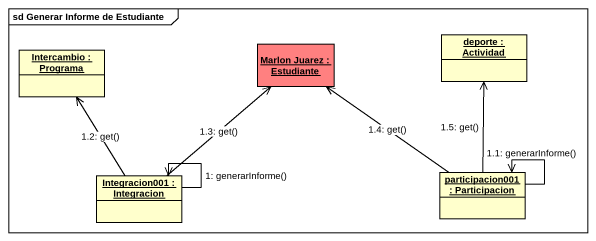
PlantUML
@startuml
mainframe sd Generar Informe de Estudiante
hide circle
hide empty members
object "Intercambio : Programa" as Intercambio
object "Marlon Juarez : Estudiante" as Marlon_Juarez #FF8080
object "deporte : Actividad" as deporte
object "Integracion001 : Integracion" as Integracion001
object "participacion001 : Participacion" as participacion001
Integracion001 --> Integracion001 : 1: generarInforme()
participacion001 --> participacion001 : 1.1: generarInforme()
Integracion001 -up-> Intercambio : 1.2: get()
Integracion001 -up-> Marlon_Juarez : 1.3: get()
participacion001 -up-> Marlon_Juarez : 1.4: get()
participacion001 -up-> deporte : 1.5: get()
@enduml
